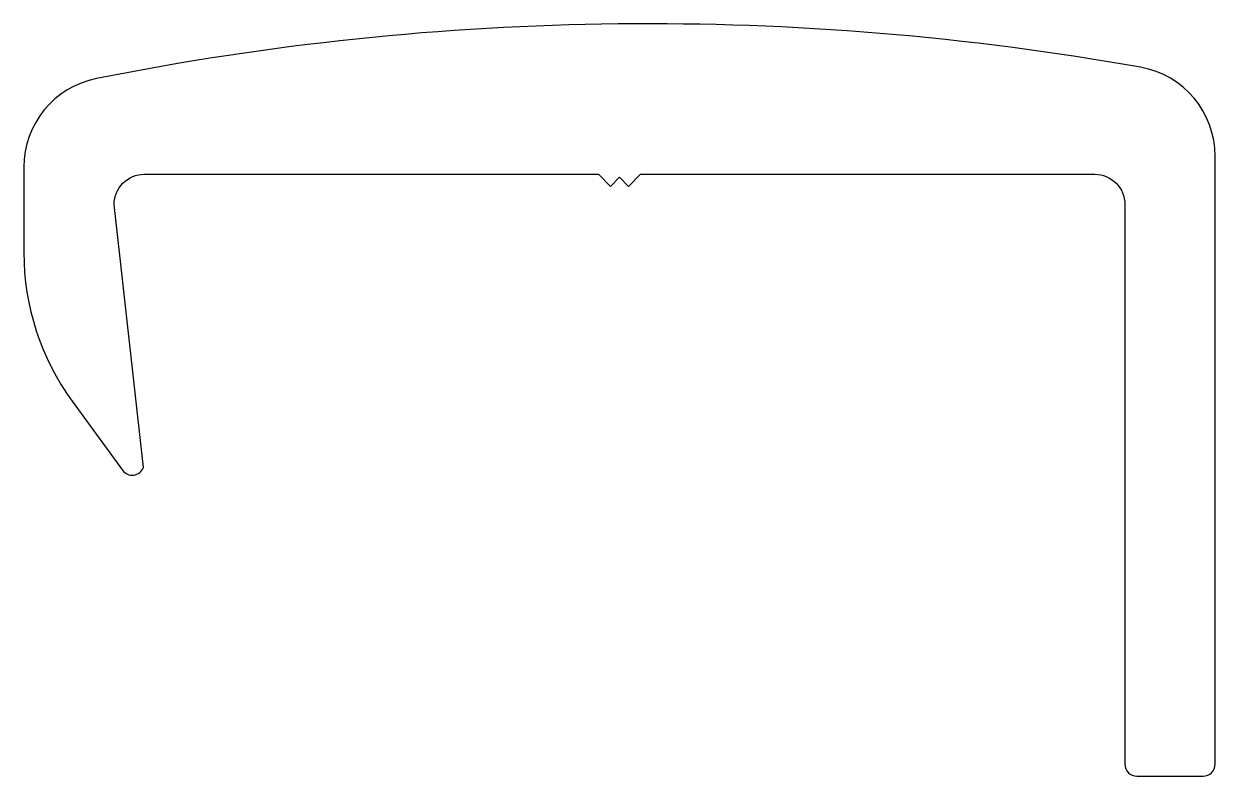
# Model space of a CAD drawing. Extents: x 956.8 to 976.6, y -9 to 3.5.
import ezdxf

# ---------------------------------------------------------------- set-up
doc = ezdxf.new("R2010")
doc.units = 0
doc.header["$LTSCALE"] = 15
doc.layers.get('0').update_dxf_attribs({"linetype": 'CONTINUOUS'})

msp = doc.modelspace()

# ---------------------------------------------------------------- linework, layer by layer
at = {"linetype": 'CONTINUOUS', "ltscale": 0.05}
msp.add_lwpolyline([(967.026, 1.022), (974.571, 1.022, -0.414214), (975.071, 0.522), (975.071, -8.778, 0.414214), (975.271, -8.978), (976.371, -8.978, 0.414214), (976.571, -8.778), (976.571, 1.323, 0.363785), (975.332, 2.8, 0.093852), (957.988, 2.612, 0.357685), (956.781, 1.141), (956.781, -0.278, 0.158585), (957.585, -2.749), (958.419, -3.895, 0.597853), (958.768, -3.847), (958.281, 0.522, -0.414214), (958.781, 1.022), (966.326, 1.022), (966.526, 0.822), (966.676, 0.972), (966.826, 0.822)], format="xyb", close=True, dxfattribs=at)

doc.saveas('drawing.dxf')
